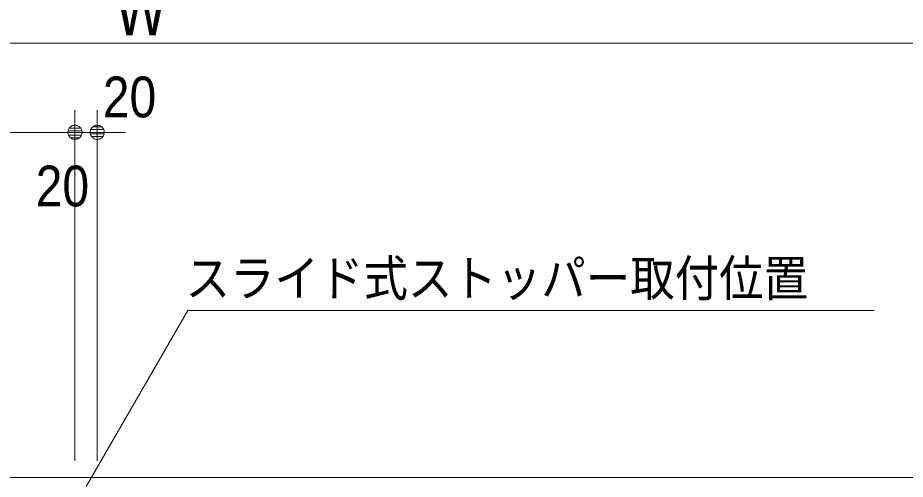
# Model space of a CAD drawing. Units: millimetres, scale not verified. Extents: x -6062 to 6062, y -3045 to 3045.
# Drawn here: x -3319 to -2521, y 398 to 813 of the extents above; entities that cross this region are included whole.
import ezdxf
from ezdxf.enums import TextEntityAlignment as Align

# ---------------------------------------------------------------- set-up
doc = ezdxf.new("R2010")
doc.units = ezdxf.units.MM
doc.header["$LTSCALE"] = 20
for name, color, linetype, lineweight in [('0-0_2寸法-1', 7, 'Continuous', 9), ('0-1_0', 7, 'Continuous', 9), ('0-2_2寸法-3', 7, 'Continuous', 9), ('0-3_3一般', 7, 'Continuous', 9), ('0-5_2寸法-2', 7, 'Continuous', 9)]:
    doc.layers.add(name, color=color, linetype=linetype, lineweight=lineweight)
doc.styles.add('ＭＳ ゴシック', font='')
doc.styles.add('ＭＳ Ｐゴシック', font='')
doc.styles.get('ＭＳ ゴシック').set_extended_font_data('MS Gothic')
doc.styles.get('ＭＳ Ｐゴシック').set_extended_font_data('MS PGothic')

# ---------------------------------------------------------------- blocks, each defined once
blk = doc.blocks.new('_Dot')
at = {"layer": '0-1_0'}
for p, q in [((-10, 0), (-20, 0)), ((9.78, 2), (-9.78, 2)), ((7.99, 6), (-7.99, 6)), ((9.16, -3.98), (-9.16, -3.98)), ((6, -7.98), (-6, -7.98))]:
    blk.add_line(p, q, dxfattribs=at)
for points in [[(10, 0), (9.92, 1.25), (9.69, 2.49), (9.3, 3.68), (8.76, 4.82), (8.09, 5.88), (7.29, 6.85), (6.37, 7.71), (5.36, 8.44), (4.26, 9.05), (3.09, 9.51), (1.87, 9.82), (0.63, 9.98), (-0.63, 9.98), (-1.87, 9.82), (-3.09, 9.51), (-4.26, 9.05), (-5.36, 8.44), (-6.37, 7.71), (-7.29, 6.85), (-8.09, 5.88), (-8.76, 4.82), (-9.3, 3.68), (-9.69, 2.49), (-9.92, 1.25), (-10, 0), (0, 0)], [(-10, 0), (-9.92, -1.25), (-9.69, -2.49), (-9.3, -3.68), (-8.76, -4.82), (-8.09, -5.88), (-7.29, -6.85), (-6.37, -7.71), (-5.36, -8.44), (-4.26, -9.05), (-3.09, -9.51), (-1.87, -9.82), (-0.63, -9.98), (0.63, -9.98), (1.87, -9.82), (3.09, -9.51), (4.26, -9.05), (5.36, -8.44), (6.37, -7.71), (7.29, -6.85), (8.09, -5.88), (8.76, -4.82), (9.3, -3.68), (9.69, -2.49), (9.92, -1.25), (10, 0), (0, 0)]]:
    blk.add_lwpolyline(points, close=True, dxfattribs=at)
blk = doc.blocks.new('グループ-146')
at = {"layer": '0-3_3一般'}
blk.add_line((-75990, 8000), (19030, 8000), dxfattribs=at)
blk = doc.blocks.new('グループ-147')
at = {"layer": '0-3_3一般'}
blk.add_line((-77696.5, 8000), (20903.5, 8000), dxfattribs=at)
blk = doc.blocks.new('グループ-148')
at = {"layer": '0-3_3一般'}
for name in ['グループ-147', 'グループ-146']:
    blk.add_blockref(name, (0, 0), dxfattribs=at)

msp = doc.modelspace()

# ---------------------------------------------------------------- linework, layer by layer
at = {"layer": '0-0_2寸法-1'}
for p, q in [((-5574.79, 790), (-841.21, 790)), ((-3267.5, 415.08), (-3267.5, 730)), ((-3280.21, 710), (-5574.79, 710))]:
    msp.add_line(p, q, dxfattribs=at)
at = {"layer": '0-2_2寸法-3'}
msp.add_lwpolyline([(-3257.5, 391.8), (-3166.17, 550), (-2549.38, 550)], dxfattribs=at)
at = {"layer": '0-5_2寸法-2'}
for p, q in [((-3267.5, 415.08), (-3267.5, 730)), ((-3247.5, 414.88), (-3247.5, 730)), ((-3280.21, 710), (-3292.92, 710)), ((-3267.5, 710), (-3247.5, 710)), ((-3234.79, 710), (-3222.08, 710))]:
    msp.add_line(p, q, dxfattribs=at)

# ---------------------------------------------------------------- block references
at = {"layer": '0-0_2寸法-1', "xscale": 0.6356201, "yscale": 0.6356201}
msp.add_blockref('_Dot', (-3267.5, 710), dxfattribs=at)
at = {"layer": '0-3_3一般', "xscale": 0.05, "yscale": 0.05}
msp.add_blockref('グループ-148', (-1787.5, 0), dxfattribs=at)
at = {"layer": '0-5_2寸法-2', "xscale": 0.6356201, "yscale": 0.6356201}
msp.add_blockref('_Dot', (-3267.5, 710), dxfattribs=at)
at = {"layer": '0-5_2寸法-2', "xscale": 0.6356201, "yscale": 0.6356201, "rotation": 180}
msp.add_blockref('_Dot', (-3247.5, 710), dxfattribs=at)

# ---------------------------------------------------------------- texts
at = {"layer": '0-0_2寸法-1', "style": 'ＭＳ Ｐゴシック', "width": 0.8}
msp.add_text('W', height=47.17, dxfattribs=at).set_placement((-3231.46, 782.93), align=Align.BOTTOM_LEFT)
at = {"layer": '0-2_2寸法-3', "style": 'ＭＳ ゴシック', "width": 0.9}
msp.add_text('スライド式ストッパー取付位置', height=32.55, dxfattribs=at).set_placement((-3168.09, 552.97), align=Align.BOTTOM_LEFT)
at = {"layer": '0-5_2寸法-2', "style": 'ＭＳ Ｐゴシック', "width": 0.9}
for p in [(-3242.48, 712.48), (-3302.82, 632.48)]:
    msp.add_text('20', height=36.66, dxfattribs=at).set_placement(p, align=Align.BOTTOM_LEFT)

doc.saveas('drawing.dxf')
